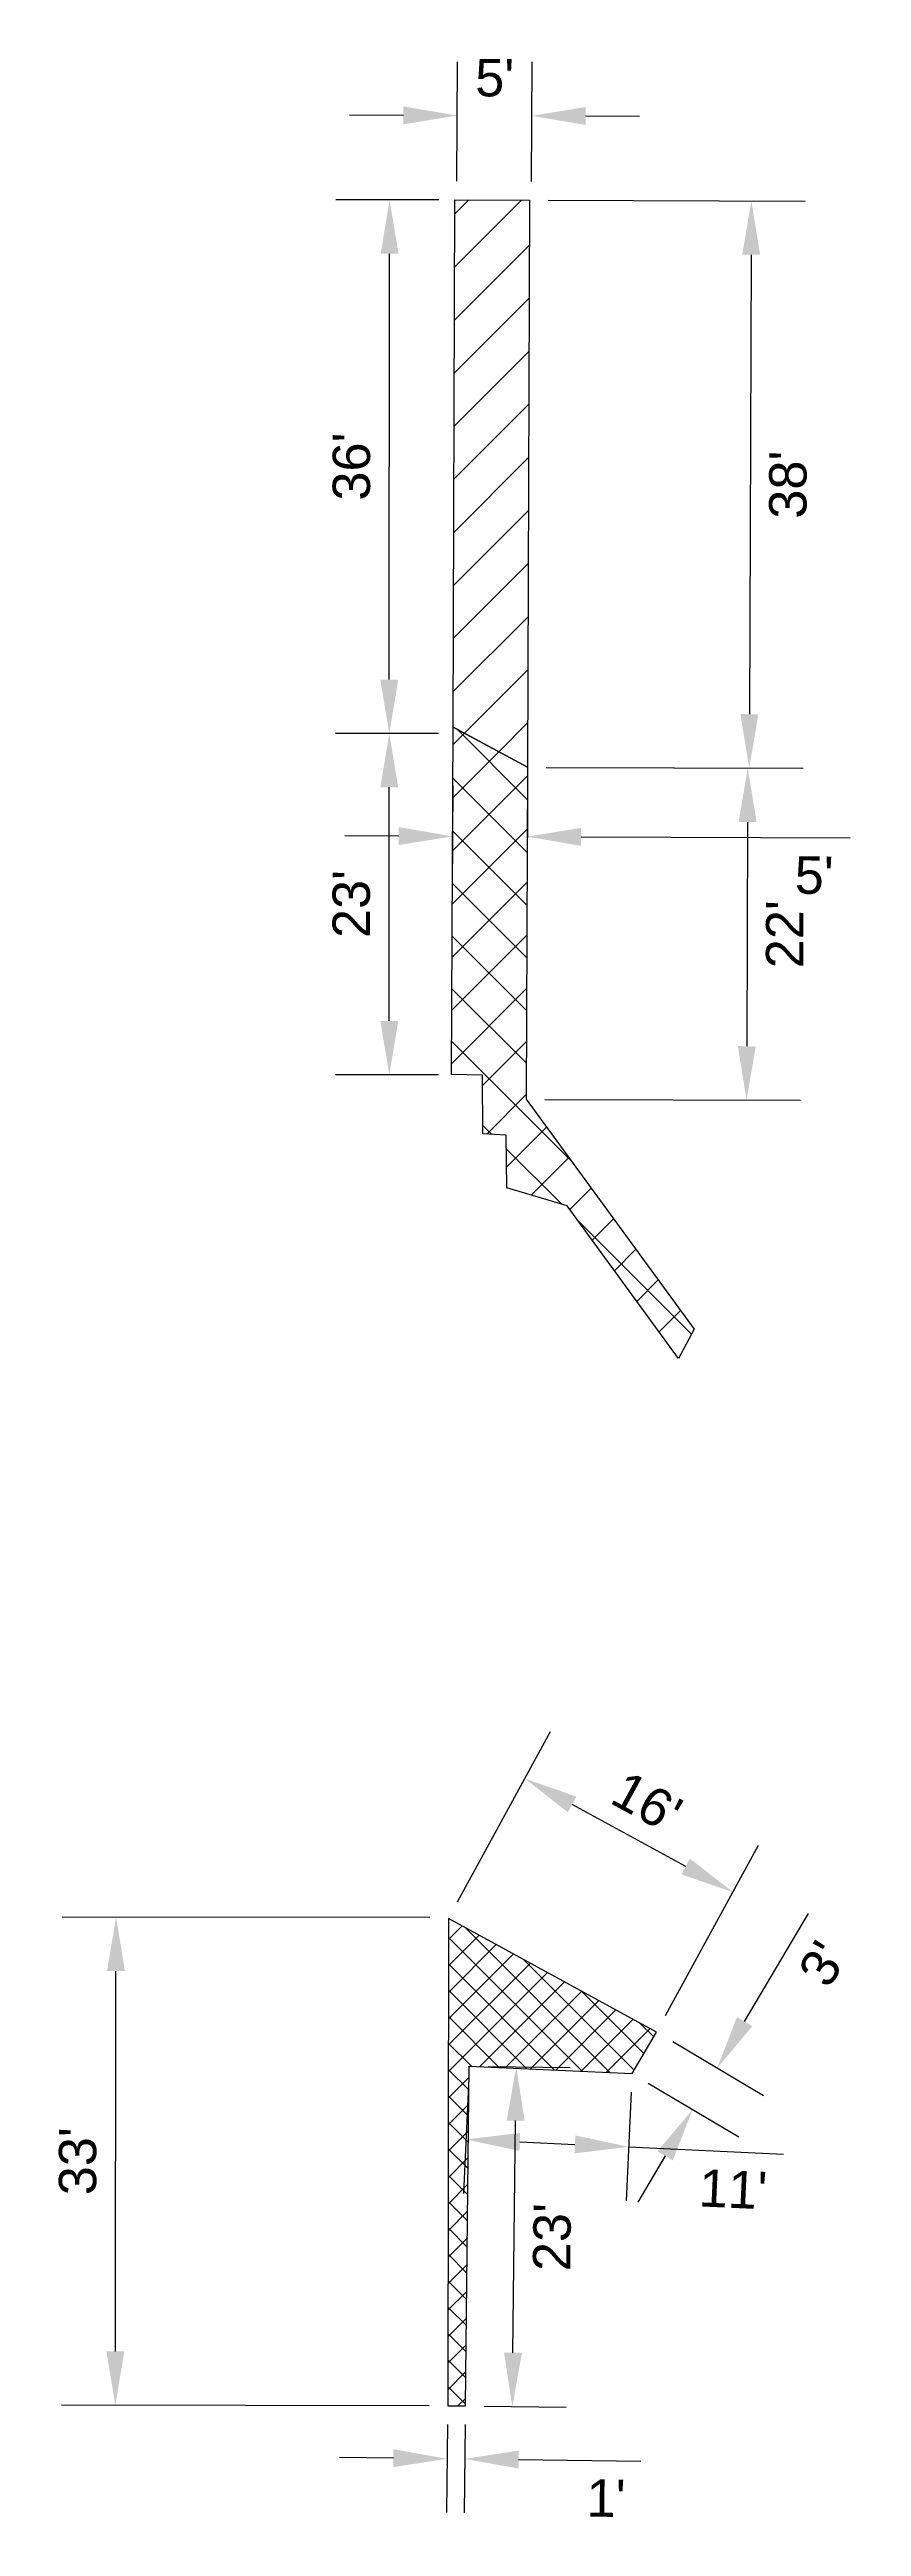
# Model space of a CAD drawing. Extents: x 6427206 to 6435731, y 1884028 to 1888410.
# Drawn here: x 6431258.8 to 6431313.1, y 1888101.1 to 1888266.6 of the extents above; entities that cross this region are included whole.
import ezdxf

# ---------------------------------------------------------------- set-up
doc = ezdxf.new("R2010")
doc.units = 0
doc.header["$MEASUREMENT"] = 0
doc.layers.get('Defpoints').update_dxf_attribs({"lineweight": 25})
doc.layers.add('ANNO-DIMS-ESMT', color=150, linetype='Continuous', lineweight=25, plot=False)
for name, color, linetype, lineweight in [('C-LIMIT-LEASE-IMPACT', 7, 'Continuous', 30), ('C-LIMIT-LEASE-IMPACT-HATCH', 7, 'Continuous', 30), ('C-LIMIT-TCE', 7, 'Continuous', 30), ('C-LIMIT-TCE-HATCH', 7, 'Continuous', 30)]:
    doc.layers.add(name, color=color, linetype=linetype, lineweight=lineweight)
doc.styles.add('Arial 0.125', font='arial.ttf', dxfattribs={"height": 0.125})
doc.dimstyles.new('Arial 0.125', dxfattribs={"dimtxt": 0.125, "dimasz": 0.18, "dimexe": 0.18, "dimexo": 0.0625, "dimgap": 0.0625, "dimtad": 2, "dimdec": 0, "dimzin": 0, "dimdsep": 46, "dimtxsty": 'Arial 0.125', "dimcen": 0.09, "dimclrt": 256, "dimadec": 0, "dimazin": 0, "dimtfac": 1, "dimtdec": 0, "dimtofl": 0, "dimtmove": 0, "dimatfit": 3, "dimfxl": 1, "dimtfill": 1, "dimtolj": 1, "dimtzin": 0, "dimarcsym": 0})

# ---------------------------------------------------------------- blocks, each defined once
blk = doc.blocks.new('*D120')
at = {"layer": 'ANNO-DIMS-ESMT', "color": 0, "lineweight": -2, "transparency": 16777216}
for p, q in [((6431292.16, 1888256.57), (6431309.34, 1888256.51)), ((6431305.73, 1888252.92), (6431305.61, 1888222.21)), ((6431292.02, 1888218.66), (6431309.2, 1888218.6))]:
    blk.add_line(p, q, dxfattribs=at)
at = {"layer": 'ANNO-DIMS-ESMT', "color": 0, "transparency": 16777216}
for points in [[(6431305.13, 1888252.92), (6431306.33, 1888252.92), (6431305.74, 1888256.52)], [(6431305.01, 1888222.22), (6431306.21, 1888222.21), (6431305.6, 1888218.61)]]:
    blk.add_solid(points, dxfattribs=at)
at = {"layer": 'Defpoints', "color": 0, "transparency": 16777216}
for p in [(6431290.91, 1888256.57), (6431290.77, 1888218.67), (6431305.6, 1888218.61)]:
    blk.add_point(p, dxfattribs=at)
at = {"layer": 'ANNO-DIMS-ESMT', "transparency": 16777216, "insert": (6431308.2, 1888237.56), "char_height": 2.5, "attachment_point": 5, "rotation": 89.7882, "style": 'Arial 0.125', "bg_fill": 3, "box_fill_scale": 1.25, "bg_fill_color": 256, "bg_fill_true_color": 13158600, "bg_fill_transparency": 0}
blk.add_mtext("\\A1;38'", dxfattribs=at)
blk = doc.blocks.new('*D121')
at = {"layer": 'ANNO-DIMS-ESMT', "color": 0, "lineweight": -2, "transparency": 16777216}
for p, q in [((6431284.83, 1888220.93), (6431277.93, 1888220.93)), ((6431281.53, 1888201.72), (6431281.53, 1888217.33)), ((6431284.83, 1888198.12), (6431277.93, 1888198.12))]:
    blk.add_line(p, q, dxfattribs=at)
at = {"layer": 'ANNO-DIMS-ESMT', "color": 0, "transparency": 16777216}
for points in [[(6431280.93, 1888217.33), (6431282.13, 1888217.33), (6431281.53, 1888220.93)], [(6431280.93, 1888201.72), (6431282.13, 1888201.72), (6431281.53, 1888198.12)]]:
    blk.add_solid(points, dxfattribs=at)
at = {"layer": 'Defpoints', "color": 0, "transparency": 16777216}
for p in [(6431281.53, 1888220.93), (6431286.08, 1888220.93), (6431286.08, 1888198.12)]:
    blk.add_point(p, dxfattribs=at)
at = {"layer": 'ANNO-DIMS-ESMT', "transparency": 16777216, "insert": (6431279, 1888209.53), "char_height": 2.5, "attachment_point": 5, "rotation": 90, "style": 'Arial 0.125', "bg_fill": 3, "box_fill_scale": 1.25, "bg_fill_color": 256, "bg_fill_true_color": 13158600, "bg_fill_transparency": 0}
blk.add_mtext("\\A1;23'", dxfattribs=at)
blk = doc.blocks.new('*D122')
at = {"layer": 'ANNO-DIMS-ESMT', "color": 0, "lineweight": -2, "transparency": 16777216}
for p, q in [((6431284.85, 1888256.59), (6431277.95, 1888256.6)), ((6431281.53, 1888224.53), (6431281.55, 1888252.99)), ((6431284.83, 1888220.93), (6431277.93, 1888220.94))]:
    blk.add_line(p, q, dxfattribs=at)
at = {"layer": 'ANNO-DIMS-ESMT', "color": 0, "transparency": 16777216}
for points in [[(6431280.95, 1888252.99), (6431282.15, 1888252.99), (6431281.55, 1888256.59)], [(6431280.93, 1888224.53), (6431282.13, 1888224.53), (6431281.53, 1888220.93)]]:
    blk.add_solid(points, dxfattribs=at)
at = {"layer": 'Defpoints', "color": 0, "transparency": 16777216}
for p in [(6431281.55, 1888256.59), (6431286.1, 1888256.59), (6431286.08, 1888220.93)]:
    blk.add_point(p, dxfattribs=at)
at = {"layer": 'ANNO-DIMS-ESMT', "transparency": 16777216, "insert": (6431279.01, 1888238.77), "char_height": 2.5, "attachment_point": 5, "rotation": 89.9609, "style": 'Arial 0.125', "bg_fill": 3, "box_fill_scale": 1.25, "bg_fill_color": 256, "bg_fill_true_color": 13158600, "bg_fill_transparency": 0}
blk.add_mtext("\\A1;36'", dxfattribs=at)
blk = doc.blocks.new('*D123')
at = {"layer": 'ANNO-DIMS-ESMT', "color": 0, "lineweight": -2, "transparency": 16777216}
for p, q in [((6431286.05, 1888257.84), (6431286.08, 1888265.83)), ((6431291.05, 1888257.82), (6431291.08, 1888265.81)), ((6431282.47, 1888262.24), (6431278.87, 1888262.26)), ((6431294.67, 1888262.2), (6431298.27, 1888262.18))]:
    blk.add_line(p, q, dxfattribs=at)
at = {"layer": 'ANNO-DIMS-ESMT', "color": 0, "transparency": 16777216}
for points in [[(6431282.47, 1888262.84), (6431282.46, 1888261.64), (6431286.07, 1888262.23)], [(6431294.67, 1888262.8), (6431294.66, 1888261.6), (6431291.07, 1888262.21)]]:
    blk.add_solid(points, dxfattribs=at)
at = {"layer": 'Defpoints', "color": 0, "transparency": 16777216}
for p in [(6431286.04, 1888256.59), (6431291.04, 1888256.57)]:
    blk.add_point(p, dxfattribs=at)
at = {"layer": 'ANNO-DIMS-ESMT', "transparency": 16777216, "insert": (6431288.58, 1888264.74), "char_height": 2.5, "attachment_point": 5, "rotation": 359.7792, "style": 'Arial 0.125', "bg_fill": 3, "box_fill_scale": 1.25, "bg_fill_color": 256, "bg_fill_true_color": 13158600, "bg_fill_transparency": 0}
blk.add_mtext("\\A1;5'", dxfattribs=at)
at = {"layer": 'Defpoints', "color": 0, "transparency": 16777216}
blk.add_point((6431291.07, 1888262.21), dxfattribs=at)
blk = doc.blocks.new('*D124')
at = {"layer": 'ANNO-DIMS-ESMT', "color": 0, "lineweight": -2, "transparency": 16777216}
for p, q in [((6431285.77, 1888217.44), (6431285.74, 1888210.45)), ((6431290.77, 1888217.42), (6431290.74, 1888210.43)), ((6431282.16, 1888214.07), (6431278.56, 1888214.08)), ((6431294.35, 1888214.02), (6431312.36, 1888213.95))]:
    blk.add_line(p, q, dxfattribs=at)
at = {"layer": 'ANNO-DIMS-ESMT', "color": 0, "transparency": 16777216}
for points in [[(6431282.16, 1888214.67), (6431282.15, 1888213.47), (6431285.76, 1888214.05)], [(6431294.36, 1888214.62), (6431294.35, 1888213.42), (6431290.75, 1888214.03)]]:
    blk.add_solid(points, dxfattribs=at)
at = {"layer": 'Defpoints', "color": 0, "transparency": 16777216}
for p in [(6431285.77, 1888218.69), (6431290.77, 1888218.67), (6431290.75, 1888214.03)]:
    blk.add_point(p, dxfattribs=at)
at = {"layer": 'ANNO-DIMS-ESMT', "transparency": 16777216, "insert": (6431309.95, 1888211.44), "char_height": 2.5, "attachment_point": 5, "rotation": 359.7825, "style": 'Arial 0.125', "bg_fill": 3, "box_fill_scale": 1.25, "bg_fill_color": 256, "bg_fill_true_color": 13158600, "bg_fill_transparency": 0}
blk.add_mtext("\\A1;5'", dxfattribs=at)
blk = doc.blocks.new('*D125')
at = {"layer": 'ANNO-DIMS-ESMT', "color": 0, "lineweight": -2, "transparency": 16777216}
for p, q in [((6431284.24, 1888141.78), (6431259.66, 1888141.82)), ((6431263.21, 1888112.78), (6431263.25, 1888138.21)), ((6431284.19, 1888109.15), (6431259.61, 1888109.19))]:
    blk.add_line(p, q, dxfattribs=at)
at = {"layer": 'ANNO-DIMS-ESMT', "color": 0, "transparency": 16777216}
for points in [[(6431262.65, 1888138.21), (6431263.85, 1888138.21), (6431263.26, 1888141.81)], [(6431262.61, 1888112.79), (6431263.81, 1888112.78), (6431263.21, 1888109.18)]]:
    blk.add_solid(points, dxfattribs=at)
at = {"layer": 'Defpoints', "color": 0, "transparency": 16777216}
for p in [(6431263.26, 1888141.81), (6431285.49, 1888141.78), (6431285.44, 1888109.15)]:
    blk.add_point(p, dxfattribs=at)
at = {"layer": 'ANNO-DIMS-ESMT', "transparency": 16777216, "insert": (6431260.7, 1888125.5), "char_height": 2.5, "attachment_point": 5, "rotation": 89.9121, "style": 'Arial 0.125', "bg_fill": 3, "box_fill_scale": 1.25, "bg_fill_color": 256, "bg_fill_true_color": 13158600, "bg_fill_transparency": 0}
blk.add_mtext("\\A1;33'", dxfattribs=at)
blk = doc.blocks.new('*D126')
at = {"layer": 'ANNO-DIMS-ESMT', "color": 0, "lineweight": -2, "transparency": 16777216}
for p, q in [((6431285.42, 1888107.9), (6431285.36, 1888102.01)), ((6431286.61, 1888107.89), (6431286.54, 1888102)), ((6431281.8, 1888105.65), (6431278.2, 1888105.69)), ((6431290.18, 1888105.56), (6431298.34, 1888105.46))]:
    blk.add_line(p, q, dxfattribs=at)
at = {"layer": 'ANNO-DIMS-ESMT', "color": 0, "transparency": 16777216}
for points in [[(6431281.8, 1888106.25), (6431281.79, 1888105.05), (6431285.4, 1888105.61)], [(6431290.19, 1888106.16), (6431290.17, 1888104.96), (6431286.58, 1888105.6)]]:
    blk.add_solid(points, dxfattribs=at)
at = {"layer": 'Defpoints', "color": 0, "transparency": 16777216}
for p in [(6431285.44, 1888109.15), (6431286.62, 1888109.14), (6431286.58, 1888105.6)]:
    blk.add_point(p, dxfattribs=at)
at = {"layer": 'ANNO-DIMS-ESMT', "transparency": 16777216, "insert": (6431296.03, 1888102.98), "char_height": 2.5, "attachment_point": 5, "rotation": 359.3422, "style": 'Arial 0.125', "bg_fill": 3, "box_fill_scale": 1.25, "bg_fill_color": 256, "bg_fill_true_color": 13158600, "bg_fill_transparency": 0}
blk.add_mtext("\\A1;1'", dxfattribs=at)
blk = doc.blocks.new('*D127')
at = {"layer": 'ANNO-DIMS-ESMT', "color": 0, "lineweight": -2, "transparency": 16777216}
for p, q in [((6431288.13, 1888131.84), (6431293.62, 1888131.77)), ((6431289.8, 1888112.7), (6431289.98, 1888128.21)), ((6431287.87, 1888109.12), (6431293.36, 1888109.06))]:
    blk.add_line(p, q, dxfattribs=at)
at = {"layer": 'ANNO-DIMS-ESMT', "color": 0, "transparency": 16777216}
for points in [[(6431289.38, 1888128.22), (6431290.58, 1888128.21), (6431290.02, 1888131.81)], [(6431289.2, 1888112.71), (6431290.4, 1888112.69), (6431289.76, 1888109.1)]]:
    blk.add_solid(points, dxfattribs=at)
at = {"layer": 'Defpoints', "color": 0, "transparency": 16777216}
for p in [(6431286.88, 1888131.85), (6431290.02, 1888131.81), (6431286.62, 1888109.14)]:
    blk.add_point(p, dxfattribs=at)
at = {"layer": 'ANNO-DIMS-ESMT', "transparency": 16777216, "insert": (6431292.42, 1888120.43), "char_height": 2.5, "attachment_point": 5, "rotation": 89.3416, "style": 'Arial 0.125', "bg_fill": 3, "box_fill_scale": 1.25, "bg_fill_color": 256, "bg_fill_true_color": 13158600, "bg_fill_transparency": 0}
blk.add_mtext("\\A1;23'", dxfattribs=at)
blk = doc.blocks.new('*D128')
at = {"layer": 'ANNO-DIMS-ESMT', "color": 0, "lineweight": -2, "transparency": 16777216}
for p, q in [((6431286.82, 1888130.6), (6431286.49, 1888123.35)), ((6431297.7, 1888130.11), (6431297.37, 1888122.86)), ((6431290.25, 1888126.79), (6431293.94, 1888126.62)), ((6431297.53, 1888126.46), (6431307.88, 1888125.98))]:
    blk.add_line(p, q, dxfattribs=at)
at = {"layer": 'ANNO-DIMS-ESMT', "color": 0, "transparency": 16777216}
for points in [[(6431290.28, 1888127.39), (6431290.23, 1888126.19), (6431286.66, 1888126.95)], [(6431293.97, 1888127.22), (6431293.91, 1888126.02), (6431297.53, 1888126.46)]]:
    blk.add_solid(points, dxfattribs=at)
at = {"layer": 'Defpoints', "color": 0, "transparency": 16777216}
for p in [(6431286.88, 1888131.85), (6431297.76, 1888131.36), (6431297.53, 1888126.46)]:
    blk.add_point(p, dxfattribs=at)
at = {"layer": 'ANNO-DIMS-ESMT', "transparency": 16777216, "insert": (6431304.52, 1888123.63), "char_height": 2.5, "attachment_point": 5, "rotation": 357.3944, "style": 'Arial 0.125', "bg_fill": 3, "box_fill_scale": 1.25, "bg_fill_color": 256, "bg_fill_true_color": 13158600, "bg_fill_transparency": 0}
blk.add_mtext("\\A1;11'", dxfattribs=at)
blk = doc.blocks.new('*D129')
at = {"layer": 'ANNO-DIMS-ESMT', "color": 0, "lineweight": -2, "transparency": 16777216}
for p, q in [((6431305.29, 1888134.83), (6431309.57, 1888142.05)), ((6431300.48, 1888133.5), (6431306.55, 1888129.89)), ((6431298.83, 1888130.72), (6431304.91, 1888127.12)), ((6431299.97, 1888125.86), (6431298.14, 1888122.76))]:
    blk.add_line(p, q, dxfattribs=at)
at = {"layer": 'ANNO-DIMS-ESMT', "color": 0, "transparency": 16777216}
for points in [[(6431304.78, 1888135.13), (6431305.81, 1888134.52), (6431303.46, 1888131.73)], [(6431299.46, 1888126.16), (6431300.49, 1888125.55), (6431301.81, 1888128.95)]]:
    blk.add_solid(points, dxfattribs=at)
at = {"layer": 'Defpoints', "color": 0, "transparency": 16777216}
for p in [(6431299.4, 1888134.13), (6431297.76, 1888131.36), (6431303.46, 1888131.73)]:
    blk.add_point(p, dxfattribs=at)
at = {"layer": 'ANNO-DIMS-ESMT', "transparency": 16777216, "insert": (6431310.52, 1888138.7), "char_height": 2.5, "attachment_point": 5, "rotation": 59.3439, "style": 'Arial 0.125', "bg_fill": 3, "box_fill_scale": 1.25, "bg_fill_color": 256, "bg_fill_true_color": 13158600, "bg_fill_transparency": 0}
blk.add_mtext("\\A1;3'", dxfattribs=at)
blk = doc.blocks.new('*D130')
at = {"layer": 'ANNO-DIMS-ESMT', "color": 0, "lineweight": -2, "transparency": 16777216}
for p, q in [((6431286.09, 1888142.83), (6431292.32, 1888154.23)), ((6431301.35, 1888145.2), (6431293.75, 1888149.35)), ((6431300, 1888135.23), (6431306.23, 1888146.63))]:
    blk.add_line(p, q, dxfattribs=at)
at = {"layer": 'ANNO-DIMS-ESMT', "color": 0, "transparency": 16777216}
for points in [[(6431294.04, 1888149.87), (6431293.47, 1888148.82), (6431290.6, 1888151.07)], [(6431301.63, 1888145.73), (6431301.06, 1888144.67), (6431304.51, 1888143.48)]]:
    blk.add_solid(points, dxfattribs=at)
at = {"layer": 'Defpoints', "color": 0, "transparency": 16777216}
for p in [(6431290.6, 1888151.07), (6431285.49, 1888141.73), (6431299.4, 1888134.13)]:
    blk.add_point(p, dxfattribs=at)
at = {"layer": 'ANNO-DIMS-ESMT', "transparency": 16777216, "insert": (6431298.76, 1888149.49), "char_height": 2.5, "attachment_point": 5, "rotation": 331.3584, "style": 'Arial 0.125', "bg_fill": 3, "box_fill_scale": 1.25, "bg_fill_color": 256, "bg_fill_true_color": 13158600, "bg_fill_transparency": 0}
blk.add_mtext("\\A1;16'", dxfattribs=at)
blk = doc.blocks.new('*D131')
at = {"layer": 'ANNO-DIMS-ESMT', "color": 0, "lineweight": -2, "transparency": 16777216}
for p, q in [((6431292.02, 1888218.66), (6431309.1, 1888218.6)), ((6431305.49, 1888215.01), (6431305.44, 1888200.02)), ((6431291.94, 1888196.47), (6431309.02, 1888196.41))]:
    blk.add_line(p, q, dxfattribs=at)
at = {"layer": 'ANNO-DIMS-ESMT', "color": 0, "transparency": 16777216}
for points in [[(6431304.89, 1888215.02), (6431306.09, 1888215.01), (6431305.5, 1888218.61)], [(6431304.84, 1888200.03), (6431306.04, 1888200.02), (6431305.42, 1888196.42)]]:
    blk.add_solid(points, dxfattribs=at)
at = {"layer": 'Defpoints', "color": 0, "transparency": 16777216}
for p in [(6431290.77, 1888218.67), (6431290.69, 1888196.48), (6431305.42, 1888196.42)]:
    blk.add_point(p, dxfattribs=at)
at = {"layer": 'ANNO-DIMS-ESMT', "transparency": 16777216, "insert": (6431307.97, 1888207.51), "char_height": 2.5, "attachment_point": 5, "rotation": 89.7882, "style": 'Arial 0.125', "bg_fill": 3, "box_fill_scale": 1.25, "bg_fill_color": 256, "bg_fill_true_color": 13158600, "bg_fill_transparency": 0}
blk.add_mtext("\\A1;22'", dxfattribs=at)

msp = doc.modelspace()

# ---------------------------------------------------------------- hatches: boundary and pattern name
at = {"layer": 'C-LIMIT-LEASE-IMPACT-HATCH'}
h = msp.add_hatch(dxfattribs=at)
h.set_pattern_fill('ANSI37', color=256, scale=10)
h.set_pattern_definition([(45, (0, 0), (-0.88388347648, 0.88388347648), []), (135, (0, 0), (-0.88388347648, -0.88388347648), [])])
h.paths.add_polyline_path([(6431285.44, 1888109.15), (6431286.62, 1888109.14), (6431286.88, 1888131.85), (6431297.76, 1888131.36), (6431299.4, 1888134.13), (6431285.49, 1888141.73)])

# ---------------------------------------------------------------- linework, layer by layer
at = {"layer": 'C-LIMIT-LEASE-IMPACT', "flags": 128}
msp.add_lwpolyline([(6431285.44, 1888109.15), (6431286.62, 1888109.14), (6431286.88, 1888131.85), (6431297.76, 1888131.36), (6431299.4, 1888134.13), (6431285.49, 1888141.73)], close=True, dxfattribs=at)

# ---------------------------------------------------------------- dimensions: what is measured, and where the dimension line sits
at = {"layer": 'ANNO-DIMS-ESMT'}
for p1, p2, distance, picture, middle in [((6431290.91, 1888256.57), (6431290.77, 1888218.67), 14.83, '*D120', (6431308.2, 1888237.56)), ((6431286.08, 1888198.12), (6431286.08, 1888220.93), 4.55, '*D121', (6431279, 1888209.53))]:
    dim = msp.add_aligned_dim(p1=p1, p2=p2, distance=distance, dimstyle='Arial 0.125', override={"dimpost": "'"}, dxfattribs=at)
    dim.commit()
    dim.dimension.update_dxf_attribs({"geometry": picture, "text_midpoint": middle})

# ---------------------------------------------------------------- next in the draw order: dimensions: what is measured, and where the dimension line sits
for p1, p2, distance, picture, middle in [((6431286.08, 1888220.93), (6431286.1, 1888256.59), 4.55, '*D122', (6431279.01, 1888238.77)), ((6431285.44, 1888109.15), (6431285.49, 1888141.78), 22.23, '*D125', (6431260.7, 1888125.5))]:
    dim = msp.add_aligned_dim(p1=p1, p2=p2, distance=distance, dimstyle='Arial 0.125', override={"dimpost": "'"}, dxfattribs=at)
    dim.commit()
    dim.dimension.update_dxf_attribs({"geometry": picture, "text_midpoint": middle})

# ---------------------------------------------------------------- next in the draw order: hatches: boundary and pattern name
at = {"layer": 'C-LIMIT-LEASE-IMPACT-HATCH'}
h = msp.add_hatch(dxfattribs=at)
h.set_pattern_fill('ANSI37', color=256)
h.set_pattern_definition([(45, (0, 0), (-1.767766953, 1.767766953), []), (135, (0, 0), (-1.767766953, -1.767766953), [])])
h.paths.add_polyline_path([(6431290.77, 1888218.67), (6431290.69, 1888196.48), (6431301.92, 1888181.11), (6431300.87, 1888179.15), (6431293.42, 1888189.35), (6431289.39, 1888190.55), (6431289.34, 1888194.07), (6431287.79, 1888194.17), (6431287.76, 1888198.09), (6431285.7, 1888198.13), (6431285.79, 1888221.36)])

# ---------------------------------------------------------------- next in the draw order: linework, layer by layer
at = {"layer": 'C-LIMIT-LEASE-IMPACT', "flags": 128}
msp.add_lwpolyline([(6431290.77, 1888218.67), (6431290.69, 1888196.48), (6431301.92, 1888181.11), (6431300.87, 1888179.15), (6431293.42, 1888189.35), (6431289.39, 1888190.55), (6431289.34, 1888194.07), (6431287.79, 1888194.17), (6431287.76, 1888198.09), (6431285.7, 1888198.13), (6431285.79, 1888221.36)], close=True, dxfattribs=at)

# ---------------------------------------------------------------- next in the draw order: dimensions: what is measured, and where the dimension line sits
at = {"layer": 'ANNO-DIMS-ESMT'}
for p1, p2, distance, picture, middle in [((6431286.04, 1888256.59), (6431291.04, 1888256.57), 5.64, '*D123', (6431288.58, 1888264.74)), ((6431285.44, 1888109.15), (6431286.62, 1888109.14), -3.54, '*D126', (6431296.03, 1888102.98))]:
    dim = msp.add_aligned_dim(p1=p1, p2=p2, distance=distance, dimstyle='Arial 0.125', override={"dimpost": "'"}, dxfattribs=at)
    dim.commit()
    dim.dimension.update_dxf_attribs({"geometry": picture, "text_midpoint": middle})

# ---------------------------------------------------------------- next in the draw order: hatches: boundary and pattern name
at = {"layer": 'C-LIMIT-TCE-HATCH'}
h = msp.add_hatch(dxfattribs=at)
h.set_pattern_fill('ANSI31', color=256)
h.set_pattern_definition([(45, (0, 0), (-1.767766953, 1.767766953), [])])
h.paths.add_polyline_path([(6431285.91, 1888256.59), (6431290.91, 1888256.57), (6431290.77, 1888218.67), (6431285.79, 1888221.36)])

# ---------------------------------------------------------------- next in the draw order: linework, layer by layer
at = {"layer": 'C-LIMIT-TCE', "linetype": 'Continuous', "flags": 128}
msp.add_lwpolyline([(6431285.91, 1888256.59), (6431290.91, 1888256.57), (6431290.77, 1888218.67), (6431285.79, 1888221.36)], close=True, dxfattribs=at)

# ---------------------------------------------------------------- next in the draw order: dimensions: what is measured, and where the dimension line sits
at = {"layer": 'ANNO-DIMS-ESMT'}
dim = msp.add_aligned_dim(p1=(6431286.62, 1888109.14), p2=(6431286.88, 1888131.85), distance=-3.14, dimstyle='Arial 0.125', override={"dimpost": "'"}, dxfattribs=at)
dim.commit()
dim.dimension.update_dxf_attribs({"geometry": '*D127', "text_midpoint": (6431292.42, 1888120.43)})

# ---------------------------------------------------------------- next in the draw order: dimensions: what is measured, and where the dimension line sits
dim = msp.add_aligned_dim(p1=(6431290.77, 1888218.67), p2=(6431290.69, 1888196.48), distance=14.73, dimstyle='Arial 0.125', override={"dimpost": "'"}, dxfattribs=at)
dim.commit()
dim.dimension.update_dxf_attribs({"geometry": '*D131', "text_midpoint": (6431307.97, 1888207.51)})
dim = msp.add_linear_dim(base=(6431297.53, 1888126.46), p1=(6431286.88, 1888131.85), p2=(6431297.76, 1888131.36), angle=357.3944, dimstyle='Arial 0.125', override={"dimpost": "'"}, dxfattribs=at)
dim.commit()
dim.dimension.update_dxf_attribs({"geometry": '*D128', "text_midpoint": (6431304.63, 1888126.13), "dimtype": 161})

# ---------------------------------------------------------------- next in the draw order: dimensions: what is measured, and where the dimension line sits
dim = msp.add_linear_dim(base=(6431290.75, 1888214.03), p1=(6431285.77, 1888218.69), p2=(6431290.77, 1888218.67), angle=359.7825, dimstyle='Arial 0.125', override={"dimpost": "'"}, dxfattribs=at)
dim.commit()
dim.dimension.update_dxf_attribs({"geometry": '*D124', "text_midpoint": (6431309.96, 1888213.96), "dimtype": 161})
dim = msp.add_aligned_dim(p1=(6431297.76, 1888131.36), p2=(6431299.4, 1888134.13), distance=-4.71, dimstyle='Arial 0.125', override={"dimpost": "'"}, dxfattribs=at)
dim.commit()
dim.dimension.update_dxf_attribs({"geometry": '*D129', "text_midpoint": (6431310.52, 1888138.7)})

# ---------------------------------------------------------------- next in the draw order: dimensions: what is measured, and where the dimension line sits
dim = msp.add_aligned_dim(p1=(6431299.4, 1888134.13), p2=(6431285.49, 1888141.73), distance=-10.65, dimstyle='Arial 0.125', override={"dimpost": "'"}, dxfattribs=at)
dim.commit()
dim.dimension.update_dxf_attribs({"geometry": '*D130', "text_midpoint": (6431298.76, 1888149.49)})

doc.saveas('drawing.dxf')
